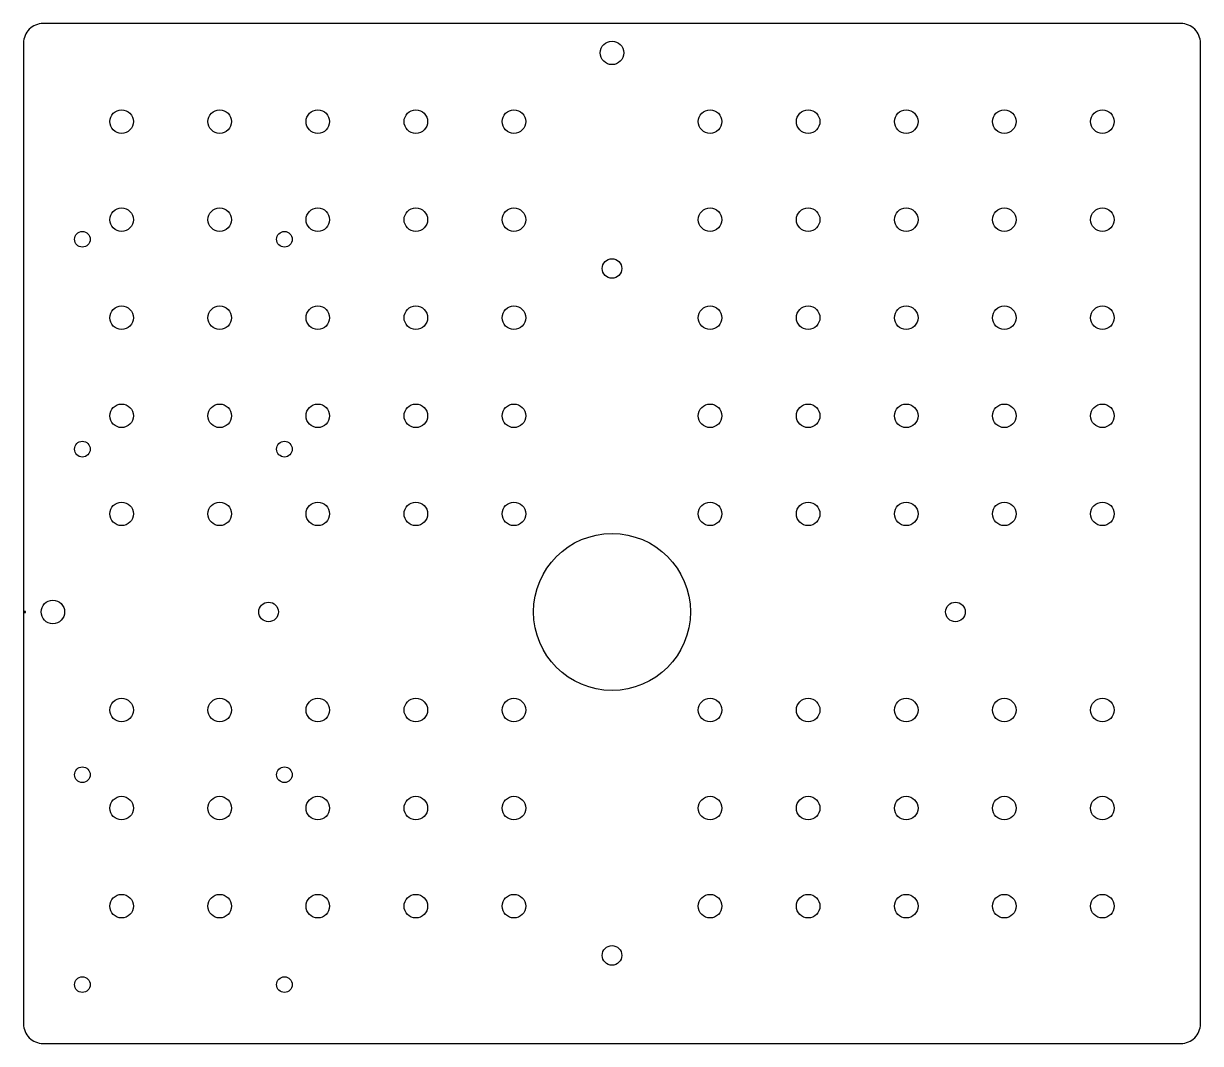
# Model space of a CAD drawing. Header units: millimetres. Extents: x -5 to 295, y -260 to 0.
import ezdxf

# ---------------------------------------------------------------- set-up
doc = ezdxf.new("R2010")
doc.units = ezdxf.units.MM

msp = doc.modelspace()

# ---------------------------------------------------------------- linework, layer by layer
for points in [[(0, -260), (290, -260, 0.414214), (295, -255), (295, -5, 0.414214), (290, 0), (0, 0, 0.414214), (-5, -5), (-5, -150), (-5, -255, 0.414214)], [(-5, -150, 0.000167), (-5, -150.1), (-4.5, -150.1), (-4.5, -149.9), (-5, -149.9, 0.000167)]]:
    msp.add_lwpolyline(points, format="xyb", close=True)
for centre, radius in [((145, -7.48), 3), ((20, -25), 3), ((45, -25), 3), ((70, -25), 3), ((95, -25), 3), ((120, -25), 3), ((170, -25), 3), ((195, -25), 3), ((220, -25), 3), ((245, -25), 3), ((270, -25), 3), ((20, -50), 3), ((45, -50), 3), ((70, -50), 3), ((95, -50), 3), ((120, -50), 3), ((170, -50), 3), ((195, -50), 3), ((220, -50), 3), ((245, -50), 3), ((270, -50), 3), ((10, -55), 2), ((61.5, -55), 2), ((145, -62.45), 2.5), ((20, -75), 3), ((45, -75), 3), ((70, -75), 3), ((95, -75), 3), ((120, -75), 3), ((170, -75), 3), ((245, -75), 3), ((195, -75), 3), ((220, -75), 3), ((270, -75), 3), ((20, -100), 3), ((45, -100), 3), ((70, -100), 3), ((95, -100), 3), ((120, -100), 3), ((170, -100), 3), ((195, -100), 3), ((220, -100), 3), ((245, -100), 3), ((270, -100), 3), ((10, -108.5), 2), ((61.5, -108.5), 2), ((20, -125), 3), ((45, -125), 3), ((70, -125), 3), ((95, -125), 3), ((120, -125), 3), ((170, -125), 3), ((195, -125), 3), ((220, -125), 3), ((245, -125), 3), ((270, -125), 3), ((145, -150), 20), ((2.48, -150), 3), ((57.45, -150), 2.5), ((232.55, -150), 2.5), ((20, -175), 3), ((45, -175), 3), ((70, -175), 3), ((95, -175), 3), ((120, -175), 3), ((170, -175), 3), ((195, -175), 3), ((220, -175), 3), ((245, -175), 3), ((270, -175), 3), ((10, -191.5), 2), ((61.5, -191.5), 2), ((20, -200), 3), ((45, -200), 3), ((70, -200), 3), ((95, -200), 3), ((120, -200), 3), ((170, -200), 3), ((195, -200), 3), ((220, -200), 3), ((245, -200), 3), ((270, -200), 3), ((45, -225), 3), ((70, -225), 3), ((95, -225), 3), ((120, -225), 3), ((170, -225), 3), ((195, -225), 3), ((220, -225), 3), ((245, -225), 3), ((270, -225), 3), ((20, -225), 3), ((145, -237.55), 2.5), ((10, -245), 2), ((61.5, -245), 2)]:
    msp.add_circle(centre, radius)

doc.saveas('drawing.dxf')
